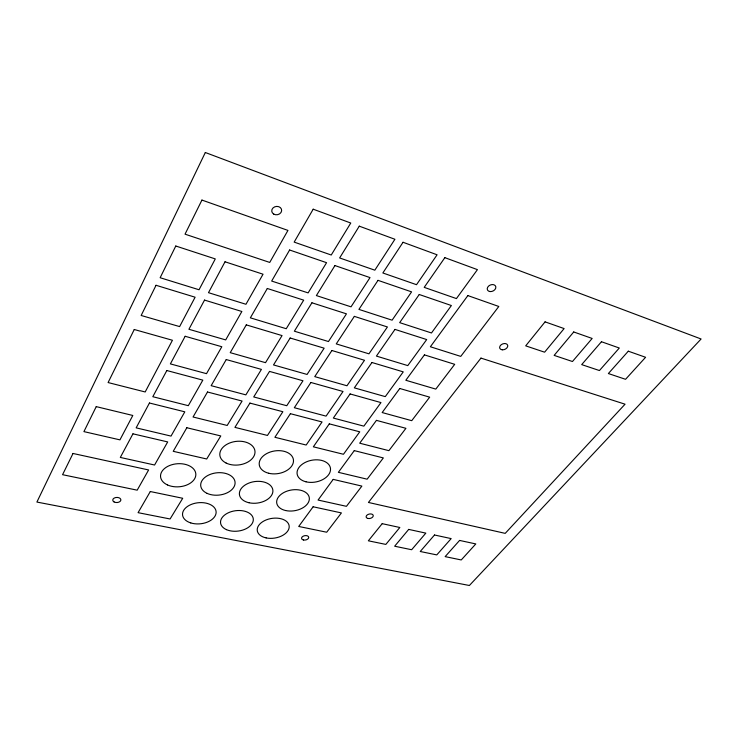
<?xml version="1.0" encoding="UTF-8"?>
<svg xmlns="http://www.w3.org/2000/svg" width="738" height="738" viewBox="0 0 738 738"><rect width="100%" height="100%" fill="white"/><g stroke="black" fill="none" stroke-linecap="round" stroke-linejoin="round"><path stroke-width="1.11" d="M205.321 152.508L36.9 502.061L469.386 585.492L701.1 338.991L205.321 152.508M73.016 453.473L62.564 474.691L137.185 490.17L148.624 469.958L73.016 453.473M96.235 406.629L83.92 431.619L119.943 439.866L132.803 415.466L96.235 406.629M134.251 329.499L108.099 382.552L145.183 391.97L172.434 340.255L134.251 329.499M156.041 285.283L141.161 315.477L179.629 326.593L195.109 297.211L156.041 285.283M175.782 246.012L160.146 277.728L199.039 289.757L215.284 258.918L175.782 246.012M201.935 200.072L185.035 234.167L269.739 262.433L287.949 230.413L201.935 200.072M132.951 433.824L120.312 457.44L154.583 465.014L167.701 441.924L132.951 433.824M149.445 403.003L136.152 427.856L171.022 436.093L184.814 411.822L149.445 403.003M166.825 370.531L152.812 396.712L188.31 405.679L202.83 380.135L166.825 370.531M185.155 336.279L170.377 363.899L206.511 373.668L221.815 346.731L185.155 336.279M204.527 300.089L188.91 329.277L225.699 339.914L241.861 311.482L204.527 300.089M225.025 261.787L208.494 292.682L245.957 304.277L263.042 274.213L225.025 261.787M186.843 427.736L173.227 451.315L206.714 458.99L220.782 435.946L186.843 427.736M207.498 391.998L193.052 416.998L227.184 425.457L242.092 401.048L207.498 391.998M226.243 359.554L211.151 385.67L245.865 394.867L261.418 369.397L226.243 359.554M246.28 324.877L230.228 352.663L265.523 362.672L282.054 335.587L246.28 324.877M267.304 288.484L250.348 317.838L286.243 328.724L303.696 300.145L267.304 288.484M289.619 249.998L271.667 281.058L308.115 292.894L326.565 262.682L289.619 249.998M313.189 209.195L294.167 242.11L331.242 255.016L350.771 223.033L313.189 209.195M150.294 491.536L138.08 512.67L170.091 518.98L182.72 498.279L150.294 491.536M249.933 403.096L234.924 427.376L267.451 435.438L282.866 411.712L249.933 403.096M269.518 371.408L253.724 396.952L286.768 405.716L302.977 380.762L269.518 371.408M290.154 338.013L273.512 364.932L307.082 374.452L324.148 348.188L290.154 338.013M311.925 302.783L294.37 331.196L328.465 341.537L346.454 313.844L311.925 302.783M334.932 265.56L316.381 295.578L351.02 306.833L370.015 277.599L334.932 265.56M359.277 226.16L339.637 257.94L374.83 270.182L394.913 239.269L359.277 226.16M290.403 413.686L274.896 437.283L306.178 445.032L322.054 421.961L290.403 413.686M310.901 382.487L294.324 407.717L326.076 416.131L343.032 391.481L310.901 382.487M331.906 350.513L314.748 376.629L346.971 385.762L364.507 360.273L331.906 350.513M354.341 316.371L336.251 343.899L368.945 353.825L387.422 326.971L354.341 316.371M378.013 280.348L358.926 309.397L392.099 320.181L411.583 291.87L378.013 280.348M403.04 242.267L382.856 272.977L416.518 284.693L437.09 254.794L403.04 242.267M329.305 423.852L313.346 446.813L343.456 454.276L359.747 431.822L329.305 423.852M350.098 393.944L333.336 418.059L363.862 426.149L380.965 402.588L350.098 393.944M371.961 362.506L354.332 387.856L385.282 396.629L403.252 371.869L371.961 362.506M394.978 329.397L376.417 356.085L407.791 365.605L426.693 339.563L394.978 329.397M419.239 294.499L399.673 322.635L431.481 332.967L451.388 305.532L419.239 294.499M444.857 257.654L424.202 287.368L456.425 298.586L477.431 269.638L444.857 257.654M313.133 506.775L298.715 526.462L326.703 532.227L341.417 512.928L313.133 506.775M333.198 479.386L318.06 500.05L346.445 506.333L361.878 486.093L333.198 479.386M354.277 450.623L338.373 472.329L367.146 479.183L383.345 457.929L354.277 450.623M376.445 420.365L359.71 443.206L388.889 450.66L405.918 428.317L376.445 420.365M399.793 388.492L382.164 412.551L411.739 420.678L429.673 397.164L399.793 388.492M424.424 354.877L405.826 380.264L435.807 389.111L454.7 364.323L424.424 354.877M467.864 295.587L430.374 346.759L460.752 356.399L498.805 306.473L467.864 295.587M480.955 358.105L368.437 502.458L505.207 533.371L625.058 404.193L480.955 358.105M382.192 523.666L368.354 540.806L385.845 544.413L399.83 527.486L382.192 523.666M545.068 321.86L525.696 345.854L544.607 352.192L564.118 328.576L545.068 321.86M408.704 529.404L394.655 546.221L411.647 549.727L425.835 533.122L408.704 529.404M573.721 331.962L554.146 355.384L572.457 361.519L592.162 338.456L573.721 331.962M434.498 534.995L420.236 551.498L436.776 554.902L451.167 538.602L434.498 534.995M601.452 341.731L581.692 364.609L599.431 370.55L619.302 348.022L601.452 341.731M459.589 540.428L445.143 556.627L461.25 559.948L475.807 543.934L459.589 540.428M628.306 351.187L608.37 373.548L625.566 379.304L645.593 357.284L628.306 351.187M167.443 484.921A17.694 11.559 -4.3 0 0 195.699 476.01A17.694 11.559 -4.3 0 0 171.391 464.875A17.694 11.559 -4.3 0 0 167.443 484.921M226.151 463.058A17.675 11.845 -6.9 0 0 254.758 454.027A17.675 11.845 -6.9 0 0 231.308 442.413A17.675 11.845 -6.9 0 0 226.151 463.058M207.083 493.362A17.26 11.19 -6.2 0 0 234.887 484.626A17.26 11.19 -6.2 0 0 211.714 473.851A17.26 11.19 -6.2 0 0 207.083 493.362M249.02 502.753A16.863 10.83 -8 0 0 272.848 490.014A16.863 10.83 -8 0 0 246.557 484.156A16.863 10.83 -8 0 0 249.02 502.753M190.755 522.919A16.863 10.59 -5.7 0 0 216.133 512.366A16.863 10.59 -5.7 0 0 191.059 504.515A16.863 10.59 -5.7 0 0 190.755 522.919M226.437 529.635A16.476 10.258 -7.3 0 0 253.088 521.369A16.476 10.258 -7.3 0 0 231.262 511.655A16.476 10.258 -7.3 0 0 226.437 529.635M305.984 481.803A16.909 11.052 -10.6 0 0 330.523 468.898A16.909 11.052 -10.6 0 0 304.877 462.597A16.909 11.052 -10.6 0 0 305.984 481.803M268.733 473.261A17.269 11.448 -8.9 0 0 293.466 460.051A17.269 11.448 -8.9 0 0 266.824 453.51A17.269 11.448 -8.9 0 0 268.733 473.261M285.588 510.53A16.504 10.48 -9.7 0 0 309.351 498.159A16.504 10.48 -9.7 0 0 284.084 492.403A16.504 10.48 -9.7 0 0 285.588 510.53M266.15 537.91A16.125 9.945 -8.9 0 0 289.176 526.037A16.125 9.945 -8.9 0 0 264.296 520.779A16.125 9.945 -8.9 0 0 266.15 537.91M114.067 501.932A4.068 2.565 -2.1 0 0 120.783 500.456A4.068 2.565 -2.1 0 0 115.608 497.56A4.068 2.565 -2.1 0 0 114.067 501.932M367.921 518.454A3.625 2.232 -12.8 0 0 373.262 515.724A3.625 2.232 -12.8 0 0 367.875 514.534A3.625 2.232 -12.8 0 0 367.921 518.454M273.733 214.094A4.972 4.179 -9 0 0 281.621 210.856A4.972 4.179 -9 0 0 274.73 206.834A4.972 4.179 -9 0 0 273.733 214.094M502.292 349.812A4.234 2.943 -22 0 0 507.707 345.375A4.234 2.943 -22 0 0 501.074 344.84A4.234 2.943 -22 0 0 502.292 349.812M490.078 291.575A4.493 3.303 -23.7 0 0 495.788 286.676A4.493 3.303 -23.7 0 0 488.731 285.975A4.493 3.303 -23.7 0 0 490.078 291.575M303.512 539.995A3.616 2.196 -10.2 0 0 308.715 537.31A3.616 2.196 -10.2 0 0 303.18 536.194A3.616 2.196 -10.2 0 0 303.512 539.995"/></g></svg>
